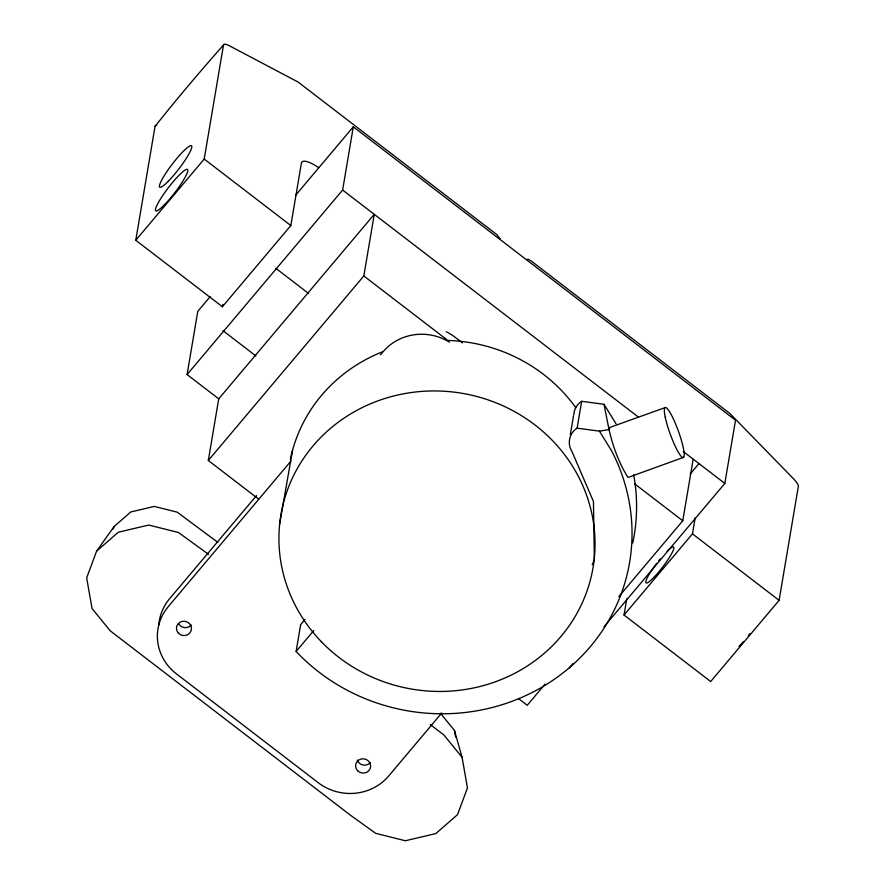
<?xml version="1.0" encoding="UTF-8"?>
<svg xmlns="http://www.w3.org/2000/svg" width="885" height="885" viewBox="0 0 885 885"><rect width="100%" height="100%" fill="white"/><g stroke="black" fill="none" stroke-linecap="round" stroke-linejoin="round"><path stroke-width="1.33" d="M573.823 414.744C574.055 409.324 577.042 404.168 581.666 401.303L603.968 404.29L616.082 423.849M279.66 523.964L292.548 450.277M318.633 167.608A25.123 6.992 40.1 0 0 301.398 163.139L290.833 225.553L222.4 306.741L135.77 240.255L155.041 126.4C177.066 98.523 200.475 71.11 223.971 44.449M135.77 240.255L204.203 159.068L223.474 45.212A12.567 3.496 40.1 0 1 229.016 45.589L298.057 82.017L496.739 234.525L500.412 239.127M218.849 398.936L187.089 374.565L197.786 311.343L210.221 296.586M222.4 306.741L222.788 304.429M208.307 460.477L218.728 398.847L374.255 214.336L363.823 275.965L208.307 460.477L258.719 499.173M187.089 374.565L342.617 190.043L353.303 126.832L735.524 420.22L724.826 483.431L603.968 626.823M592.253 564.718L594.344 559.707L593.448 501.452L571.732 451.007C567.008 443.518 569.453 432.699 577.12 428.174L599.433 431.15L611.535 450.708A193.461 183.361 9.6 0 1 548.28 683.297A193.461 183.361 9.6 0 1 296.121 651.482L300.657 624.611L305.082 619.356M573.502 415.828L570.327 434.635M577.12 428.174L581.666 401.303M526.995 259.526L528.334 259.294L531.199 260.975L729.882 413.483L793.967 479.239A12.567 3.496 40.1 0 1 798.336 486.473L779.099 600.351L710.666 681.527L624.036 615.042L626.779 598.857M618.781 596.7L682.766 520.778L693.187 459.149M624.036 615.042L692.468 533.854L695.201 517.67M217.821 542.383L177.166 512.138L154.289 506.419L130.803 511.95L114.088 526.542L96.598 551.156L86.664 577.861L92.051 608.515L110.205 630.806L350.792 815.472L375.683 833.327L405.363 840.75L435.829 833.581L457.523 814.642L467.457 787.949L462.07 757.283L454.459 730.457L440.464 713.277M113.125 529.119L114.088 526.542M295.535 195.364L353.303 126.832M256.528 495.589L169.5 598.835A50.246 47.624 9.6 0 0 158.813 625.02M290.877 461.162L168.172 606.745A50.246 47.624 9.6 0 0 176.436 673.872L318.191 782.672A50.246 47.624 9.6 0 0 388.67 776.001L441.759 713.011M380.517 354.819L383.128 351.721A50.246 47.624 9.6 0 1 449.392 342.13M296.121 651.482L313.821 630.474M690.2 473.995L699.084 463.452M545.016 684.205L527.239 705.29L518.477 698.564M569.298 667.943L572.861 663.728M96.598 551.156L118.291 532.228L148.757 525.048L178.427 532.482L208.606 554.386M683.596 457.324L628.007 477.48C618.925 463.154 612.807 446.095 609.024 429.557L603.968 404.29M664.834 407.708L610.141 427.333L609.024 429.557L599.433 431.15M342.617 190.043L638.395 417.089M683.209 451.494L724.826 483.431M462.401 342.871L454.934 337.141A50.246 47.624 9.6 0 0 446.228 331.742M363.823 275.965L447.124 339.906M634.545 483.763L682.766 520.778M204.203 159.068L290.833 225.553M692.468 533.854L779.099 600.351M275.843 268.31L308.622 293.477M222.976 330.68L255.831 355.903M430.254 724.527L443.905 735.004L462.07 757.283M454.459 730.457L455.609 737.017M370.35 762.56A7.534 7.146 9.6 0 1 357.274 760.093M191.193 625.042A7.534 7.146 9.6 0 1 178.726 623.903M155.041 126.4A12.567 3.496 40.1 0 1 156.711 125.438M667.102 551.255A22.612 3.518 -52.5 0 1 669.536 557.229A22.612 3.518 -52.5 0 1 647.488 582.75A22.612 3.518 -52.5 0 1 656.659 563.336M658.772 560.636A22.612 3.518 -52.5 0 1 660.21 558.866M749.927 633.638A26.13 4.071 -52.5 0 1 748.29 635.74M743.356 641.68A26.13 4.071 -52.5 0 1 739.03 646.371M290.38 459.315A158.282 150.019 9.6 0 1 382.464 351.821M448.186 340.459A158.282 150.019 9.6 0 1 575.836 407.775M633.671 474.681A193.461 183.361 9.6 0 1 632.72 543.014M357.606 770.713A7.534 7.146 9.6 0 0 370.306 768.136A7.534 7.146 9.6 0 0 361.412 758.932A7.534 7.146 9.6 0 0 357.606 770.713M178.449 633.195A7.534 7.146 9.6 0 0 191.149 630.618A7.534 7.146 9.6 0 0 182.255 621.403A7.534 7.146 9.6 0 0 178.449 633.195M164.356 204.877A26.13 4.071 -52.5 0 0 187.808 169.997A26.13 4.071 -52.5 0 0 162.641 195.662A26.13 4.071 -52.5 0 0 164.356 204.877M168.371 181.171A26.13 4.071 -52.5 0 0 191.813 146.291A26.13 4.071 -52.5 0 0 166.645 171.956A26.13 4.071 -52.5 0 0 168.371 181.171M665.277 417.377A26.627 4.348 70.1 0 0 682.412 457.379A26.627 4.348 70.1 0 0 675.056 422.665A26.627 4.348 70.1 0 0 665.277 417.377M321.388 641.725A158.282 150.019 9.6 0 0 588.138 587.651A158.282 150.019 9.6 0 0 401.414 394.223A158.282 150.019 9.6 0 0 321.388 641.725"/></g></svg>
